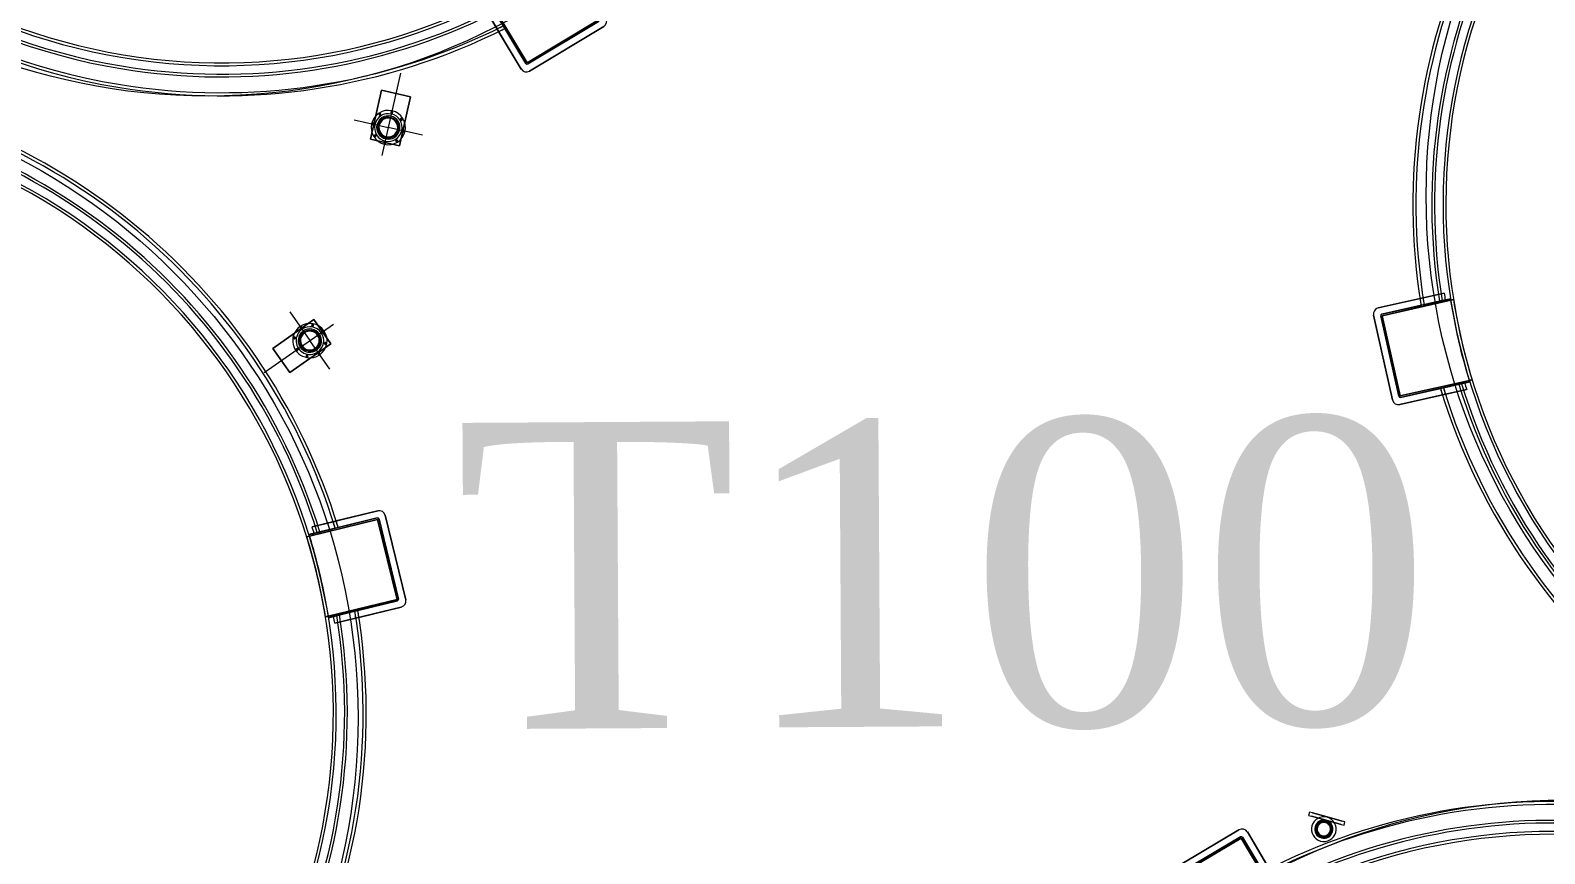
# Model space of a CAD drawing. Header units: metres. Extents: x -207 to 292, y -187 to 169.
# Drawn here: x -83.72 to -71.36, y -10.04 to -3.32 of the extents above; entities that cross this region are included whole.
import ezdxf

# ---------------------------------------------------------------- set-up
doc = ezdxf.new("R2010")
doc.units = ezdxf.units.M
doc.layers.add('EQUIPOS PIS', color=7, linetype='Continuous', lineweight=9)
doc.layers.add('P-SANR-FIXT', color=7, linetype='Continuous', lineweight=9)
doc.layers.add('PR10-ARQ-PL-001-Emplazamiento-C-1_dwg', color=7, linetype='Continuous', lineweight=9, true_color=0x767676)
doc.layers.add('TEXTO', color=5, linetype='Continuous', lineweight=9, true_color=0x0000ff)
doc.styles.add('Times New Roman_1', font='times.ttf', dxfattribs={"height": 2.5})

# ---------------------------------------------------------------- blocks, each defined once
blk = doc.blocks.new('M_Estanque-Terraza - M_Estanque-Terraza-2331352-PLANTA EMPLAZAMIENTO ACTUALIZADO')
at = {"layer": 'P-SANR-FIXT'}
for p, q in [((-4.04, -2.86), (-4.466, -3.222)), ((-4.466, -3.222), (-4.04, -2.86)), ((-4.04, -2.86), (-4.466, -3.222)), ((-4.466, -3.222), (-4.04, -2.86)), ((-4.415, -3.253), (-3.976, -2.879)), ((-4.415, -3.253), (-4.007, -2.906)), ((-4.007, -2.906), (-4.415, -3.253)), ((-4.415, -3.253), (-4.007, -2.906)), ((-4.007, -2.906), (-4.415, -3.253)), ((-3.95, -2.873), (-4.407, -3.262)), ((-4.407, -3.262), (-3.967, -2.887)), ((-4.04, -2.86), (-4.175, -2.975)), ((-4.175, -2.975), (-4.04, -2.86)), ((-4.044, -2.937), (-4.161, -3.037)), ((-3.974, -2.877), (-4.142, -3.021)), ((-4.142, -3.021), (-4.007, -2.906)), ((-4.007, -2.906), (-4.142, -3.021)), ((-4.142, -3.021), (-4.027, -2.922)), ((-4.194, -2.991), (-4.466, -3.222)), ((-4.466, -3.222), (-4.194, -2.991)), ((-4.161, -3.037), (-4.415, -3.253)), ((-4.161, -3.037), (-4.415, -3.253)), ((-4.415, -3.253), (-4.161, -3.037)), ((-4.471, -3.292), (-4.012, -3.832)), ((-4.012, -3.832), (-4.471, -3.292)), ((-4.471, -3.292), (-4.012, -3.832)), ((-4.012, -3.832), (-4.471, -3.292)), ((-4.471, -3.292), (-4.012, -3.832)), ((-4.012, -3.832), (-4.471, -3.292)), ((-3.981, -3.781), (-4.416, -3.27)), ((-4.416, -3.27), (-3.981, -3.781)), ((-3.981, -3.781), (-4.416, -3.27)), ((-4.416, -3.27), (-3.981, -3.781)), ((-4.416, -3.27), (-3.981, -3.781)), ((-3.981, -3.781), (-4.416, -3.27)), ((-4.416, -3.27), (-3.981, -3.781)), ((-3.981, -3.781), (-4.416, -3.27)), ((-3.972, -3.773), (-4.407, -3.262)), ((-4.407, -3.262), (-3.972, -3.773)), ((3.617, -3.281), (3.462, -3.441)), ((3.617, -3.281), (3.462, -3.441)), ((3.541, -3.362), (3.617, -3.281)), ((3.779, -3.443), (3.617, -3.281)), ((-3.972, -3.773), (-3.519, -3.388)), ((-3.536, -3.402), (-3.972, -3.773)), ((-3.529, -3.412), (-3.964, -3.783)), ((-3.56, -3.439), (-3.964, -3.783)), ((-3.964, -3.783), (-3.56, -3.439)), ((-3.56, -3.439), (-3.964, -3.783)), ((-3.964, -3.783), (-3.56, -3.439)), ((-3.695, -3.554), (-3.527, -3.411)), ((-3.695, -3.554), (-3.56, -3.439)), ((-3.56, -3.439), (-3.695, -3.554)), ((-3.58, -3.455), (-3.695, -3.554)), ((3.462, -3.441), (3.541, -3.362)), ((3.462, -3.441), (3.63, -3.597)), ((3.826, -3.397), (3.586, -3.645)), ((3.826, -3.397), (3.586, -3.645)), ((3.779, -3.443), (3.63, -3.597)), ((3.779, -3.443), (3.63, -3.597)), ((3.87, -3.441), (3.631, -3.688)), ((3.87, -3.441), (3.631, -3.688)), ((3.634, -3.691), (3.872, -3.444)), ((3.634, -3.691), (3.872, -3.444)), ((3.882, -3.453), (3.644, -3.699)), ((3.882, -3.453), (3.644, -3.699)), ((3.826, -3.397), (3.779, -3.443)), ((3.87, -3.441), (3.826, -3.397)), ((3.882, -3.453), (3.872, -3.444)), ((-3.964, -3.783), (-3.714, -3.57)), ((-3.714, -3.57), (-3.964, -3.783)), ((-3.964, -3.783), (-3.714, -3.57)), ((-3.941, -3.837), (-3.521, -3.479)), ((-3.521, -3.479), (-3.941, -3.837)), ((-3.941, -3.837), (-3.521, -3.479)), ((-3.521, -3.479), (-3.941, -3.837)), ((-3.714, -3.57), (-3.597, -3.47)), ((-3.656, -3.594), (-3.521, -3.479)), ((-3.521, -3.479), (-3.656, -3.594)), ((3.776, -3.562), (3.749, -3.591)), ((3.776, -3.562), (3.749, -3.591)), ((3.776, -3.562), (3.749, -3.591)), ((3.776, -3.562), (3.749, -3.591)), ((3.757, -3.598), (3.784, -3.569)), ((3.757, -3.598), (3.784, -3.569)), ((3.757, -3.598), (3.784, -3.569)), ((3.757, -3.598), (3.784, -3.569)), ((3.784, -3.569), (3.776, -3.562)), ((3.784, -3.569), (3.776, -3.562)), ((3.839, -3.497), (3.816, -3.521)), ((3.839, -3.497), (3.816, -3.521)), ((3.816, -3.521), (3.824, -3.529)), ((3.816, -3.521), (3.824, -3.529)), ((3.843, -3.492), (3.82, -3.517)), ((3.843, -3.492), (3.82, -3.517)), ((3.824, -3.529), (3.847, -3.504)), ((3.824, -3.529), (3.847, -3.504)), ((3.828, -3.525), (3.851, -3.5)), ((3.828, -3.525), (3.851, -3.5)), ((3.857, -3.478), (3.843, -3.492)), ((3.843, -3.492), (3.851, -3.5)), ((3.851, -3.5), (3.843, -3.492)), ((3.851, -3.5), (3.843, -3.492)), ((3.851, -3.5), (3.865, -3.486)), ((3.871, -3.464), (3.857, -3.478)), ((3.865, -3.486), (3.879, -3.471)), ((3.879, -3.471), (3.871, -3.464)), ((-3.941, -3.837), (-3.675, -3.61)), ((-3.675, -3.61), (-3.941, -3.837)), ((3.63, -3.597), (3.586, -3.645)), ((3.586, -3.645), (3.631, -3.688)), ((3.634, -3.691), (3.644, -3.699)), ((3.668, -3.674), (3.654, -3.689)), ((3.654, -3.689), (3.662, -3.696)), ((3.662, -3.696), (3.676, -3.682)), ((3.682, -3.66), (3.668, -3.674)), ((3.676, -3.682), (3.69, -3.668)), ((3.705, -3.635), (3.682, -3.66)), ((3.705, -3.635), (3.682, -3.66)), ((3.69, -3.668), (3.682, -3.66)), ((3.682, -3.66), (3.69, -3.668)), ((3.682, -3.66), (3.69, -3.668)), ((3.709, -3.631), (3.686, -3.656)), ((3.709, -3.631), (3.686, -3.656)), ((3.69, -3.668), (3.713, -3.643)), ((3.69, -3.668), (3.713, -3.643)), ((3.694, -3.663), (3.717, -3.639)), ((3.694, -3.663), (3.717, -3.639)), ((3.717, -3.639), (3.709, -3.631)), ((3.717, -3.639), (3.709, -3.631)), ((3.749, -3.591), (3.757, -3.598)), ((3.749, -3.591), (3.757, -3.598))]:
    blk.add_line(p, q, dxfattribs=at)
at = {"layer": 'P-SANR-FIXT', "flags": 128}
for points in [[(-3.976, -2.879), (-3.983, -2.885), (-3.991, -2.892), (-3.999, -2.898), (-4.006, -2.905), (-4.014, -2.911), (-4.021, -2.918), (-4.029, -2.924), (-4.037, -2.931), (-4.044, -2.937)], [(-4.027, -2.922), (-4.022, -2.918), (-4.016, -2.913), (-4.011, -2.909), (-4.006, -2.904), (-4.001, -2.9), (-3.995, -2.895), (-3.99, -2.891), (-3.985, -2.886), (-3.979, -2.882), (-3.974, -2.877)], [(-3.967, -2.887), (-3.962, -2.882), (-3.956, -2.878), (-3.95, -2.873)], [(-3.597, -3.47), (-3.59, -3.464), (-3.582, -3.457), (-3.574, -3.451), (-3.567, -3.444), (-3.559, -3.438), (-3.552, -3.431), (-3.544, -3.425), (-3.536, -3.418), (-3.529, -3.412)], [(-3.527, -3.411), (-3.533, -3.415), (-3.538, -3.42), (-3.543, -3.424), (-3.548, -3.429), (-3.554, -3.433), (-3.559, -3.438), (-3.564, -3.442), (-3.569, -3.446), (-3.575, -3.451), (-3.58, -3.455)], [(-3.519, -3.388), (-3.525, -3.392), (-3.53, -3.397), (-3.536, -3.402)]]:
    blk.add_lwpolyline(points, dxfattribs=at)
at = {"layer": 'P-SANR-FIXT'}
for centre, radius, start, end in [((0, 0), 5.152, 0, 180), ((0, 0), 5.152, 0, 180), ((0, 0), 5.127, 360, 180), ((0, 0), 5.127, 360, 180), ((0, 0), 4.998, 360, 180), ((0, 0), 4.976, 360, 180), ((0, 0), 4.906, 0, 180), ((0, 0), 4.883, 0, 180), ((0, 0), 0.181, 360, 180), ((0, 0), 0.181, 0, 180), ((0, 0), 0.156, 0, 180), ((0, 0), 0.156, 0, 180), ((0, 0), 5.152, 180, 216.1202), ((0, 0), 5.152, 180, 216.1202), ((0, 0), 5.127, 180, 216.0991), ((0, 0), 5.127, 180, 216.0991), ((0, 0), 4.998, 180, 215.9878), ((0, 0), 4.976, 180, 215.9675), ((0, 0), 4.906, 180, 0), ((0, 0), 4.883, 180, 0), ((0, 0), 5.152, 223.8638, 0), ((0, 0), 5.152, 223.8638, 0), ((0, 0), 5.127, 223.8805, 0), ((0, 0), 5.127, 223.8805, 0), ((0, 0), 4.998, 223.9693, 0), ((0, 0), 4.976, 223.9856, 360), ((0, 0), 0.181, 180, 360), ((0, 0), 0.181, 180, 0), ((0, 0), 0.156, 180, 0), ((0, 0), 0.156, 180, 0), ((0, 0), 4.95, 215.2893, 215.9444), ((0, 0), 4.95, 215.2893, 215.9444), ((0, 0), 4.95, 215.2893, 215.9444), ((0, 0), 4.95, 215.2893, 215.9444), ((0, 0), 4.95, 215.2893, 215.9444), ((0, 0), 4.95, 215.2893, 215.9444), ((0, 0), 4.908, 215.9062, 224.0344), ((0.035, 0.026), 4.95, 215.9127, 216.052), ((0, 0), 4.884, 216.0253, 223.911), ((0, 0), 5.152, 215.4908, 216.1202), ((0, 0), 5.152, 215.4908, 216.1202), ((0, 0), 5.127, 215.4667, 216.0991), ((0, 0), 5.127, 215.4667, 216.0991), ((-4.433, -3.26), 0.05, 130.4267, 220.4267), ((-4.433, -3.26), 0.05, 130.4267, 220.4267), ((-4.433, -3.26), 0.05, 130.4267, 220.4267), ((-4.433, -3.26), 0.05, 130.4267, 220.4267), ((-4.433, -3.26), 0.05, 130.4267, 220.4267), ((-4.433, -3.26), 0.05, 130.4267, 220.4267), ((-4.407, -3.262), 0.012, 130.4267, 220.4267), ((-4.407, -3.262), 0.012, 130.4267, 220.4267), ((-4.407, -3.262), 0.012, 130.4267, 220.4267), ((-4.407, -3.262), 0.012, 130.4267, 220.4267), ((-4.407, -3.262), 0.012, 130.4267, 220.4267), ((-4.407, -3.262), 0.012, 130.4267, 220.4267), ((-4.407, -3.262), 0.012, 130.4267, 220.4267), ((-4.407, -3.262), 0.012, 130.4267, 220.4267), ((0, 0), 4.95, 224.0039, 224.6583), ((0, 0), 4.95, 224.0039, 224.6583), ((0, 0), 4.95, 224.0039, 224.6583), ((0, 0), 4.95, 224.0039, 224.6583), ((0, 0), 4.95, 224.0039, 224.6583), ((0, 0), 4.95, 224.0039, 224.6583), ((0.035, 0.026), 4.95, 223.8331, 223.9723), ((0, 0), 5.152, 223.8638, 224.4924), ((0, 0), 5.152, 223.8638, 224.4924), ((0, 0), 5.127, 223.8805, 224.5122), ((0, 0), 5.127, 223.8805, 224.5122), ((-3.972, -3.773), 0.012, 220.4267, 310.4267), ((-3.972, -3.773), 0.012, 220.4267, 310.4267), ((-3.972, -3.773), 0.012, 220.4267, 310.4267), ((-3.972, -3.773), 0.012, 220.4267, 310.4267), ((-3.972, -3.773), 0.012, 220.4267, 310.4267), ((-3.972, -3.773), 0.012, 220.4267, 310.4267), ((-3.972, -3.773), 0.012, 220.4267, 310.4267), ((-3.972, -3.773), 0.012, 220.4267, 310.4267), ((-3.974, -3.799), 0.05, 220.4267, 310.4267), ((-3.974, -3.799), 0.05, 220.4267, 310.4267), ((-3.974, -3.799), 0.05, 220.4267, 310.4267), ((-3.974, -3.799), 0.05, 220.4267, 310.4267), ((-3.974, -3.799), 0.05, 220.4267, 310.4267), ((-3.974, -3.799), 0.05, 220.4267, 310.4267)]:
    blk.add_arc(centre, radius, start, end, dxfattribs=at)
for major_axis, ratio, start_param, end_param in [((-2.955, 3.944), 0.99567, 1.554548, 1.55699), ((-2.956, 3.945), 0.995671, 1.693392, 1.695831)]:
    blk.add_ellipse((0.001, 0.001), major_axis=major_axis, ratio=ratio, start_param=start_param, end_param=end_param, dxfattribs=at)
blk = doc.blocks.new('M_Conexión Tubería 01 - M_Conexión Tubería 01-2175182-PLANTA EMPLAZAMIENTO ACTUALIZADO')
at = {"layer": 'P-SANR-FIXT'}
for p, q in [((0.12, 0.126), (-0.122, 0.125)), ((-0.122, 0.125), (0.12, 0.126)), ((0.12, 0.126), (-0.122, 0.125)), ((-0.122, 0.125), (0.12, 0.126)), ((-0.122, 0.125), (-0.121, -0.285)), ((-0.121, -0.285), (-0.122, 0.125)), ((-0.122, 0.125), (-0.121, -0.285)), ((-0.121, -0.285), (-0.122, 0.125)), ((0, -0.456), (0, 0.234)), ((0.121, -0.284), (0.12, 0.126)), ((0.12, 0.126), (0.121, -0.284)), ((0.121, -0.284), (0.12, 0.126)), ((0.12, 0.126), (0.121, -0.284)), ((-0.285, 0), (0, 0)), ((0.285, 0), (0, 0)), ((-0.121, -0.285), (0.121, -0.284)), ((0.121, -0.284), (-0.121, -0.285)), ((-0.121, -0.285), (0.121, -0.284)), ((0.121, -0.284), (-0.121, -0.285))]:
    blk.add_line(p, q, dxfattribs=at)
for centre, radius, start, end in [((0, 0), 0.14, 0, 180), ((0, 0), 0.14, 0, 180), ((0, 0), 0.14, 0, 180), ((0, 0), 0.14, 0, 180), ((0, 0), 0.14, 0, 180), ((0, 0), 0.14, 0, 180), ((0, 0.127), 0.008, 0, 180), ((0, 0.127), 0.008, 0, 180), ((0, 0.127), 0.008, 0, 180), ((0, 0.127), 0.008, 0, 180), ((0, 0.127), 0.008, 180, 360), ((0, 0.127), 0.008, 180, 0), ((0, 0.127), 0.008, 180, 360), ((0, 0.127), 0.008, 180, 0), ((0, 0.127), 0.005, 0, 180), ((0, 0.127), 0.005, 0, 180), ((0, 0.127), 0.005, 180, 360), ((0, 0.127), 0.005, 180, 0), ((0, 0), 0.14, 180, 0), ((0, 0), 0.14, 180, 0), ((0, 0), 0.14, 180, 0), ((0, 0), 0.14, 180, 0), ((0, 0), 0.14, 180, 0), ((0, 0), 0.14, 180, 0), ((-0.127, 0), 0.008, 90, 270), ((-0.127, 0), 0.008, 90, 270), ((-0.127, 0), 0.008, 90, 270), ((-0.127, 0), 0.008, 90, 270), ((-0.127, 0), 0.005, 90, 270), ((-0.127, 0), 0.005, 90, 270), ((-0.127, 0), 0.008, 270, 90), ((-0.127, 0), 0.008, 270, 90), ((-0.127, 0), 0.008, 270, 90), ((-0.127, 0), 0.008, 270, 90), ((-0.127, 0), 0.005, 270, 90), ((-0.127, 0), 0.005, 270, 90), ((0, 0), 0.113, 0, 180), ((0, 0), 0.113, 0, 180), ((0, 0), 0.113, 180, 0), ((0, 0), 0.113, 180, 0), ((-0.09, 0.09), 0.008, 45, 225), ((-0.09, 0.09), 0.008, 45, 225), ((-0.09, 0.09), 0.008, 45, 225), ((-0.09, 0.09), 0.008, 45, 225), ((-0.09, 0.09), 0.008, 225, 45), ((-0.09, 0.09), 0.008, 225, 45), ((-0.09, 0.09), 0.008, 225, 45), ((-0.09, 0.09), 0.008, 225, 45), ((-0.09, 0.09), 0.005, 45, 225), ((-0.09, 0.09), 0.005, 45, 225), ((0, 0), 0.0951, 0, 180), ((0, 0), 0.0951, 0, 180), ((0, 0), 0.0951, 180, 0), ((0, 0), 0.0951, 180, 0), ((-0.09, 0.09), 0.005, 225, 45), ((-0.09, 0.09), 0.005, 225, 45), ((0, 0), 0.0851, 360, 180), ((0, 0), 0.0851, 0, 180), ((0, 0), 0.0851, 0, 180), ((0, 0), 0.0851, 0, 180), ((0, 0), 0.0851, 0, 180), ((0, 0), 0.0851, 0, 180), ((0, 0), 0.0851, 180, 360), ((0, 0), 0.0851, 180, 0), ((0, 0), 0.0851, 180, 360), ((0, 0), 0.0851, 180, 0), ((0, 0), 0.0851, 180, 360), ((0, 0), 0.0851, 180, 360), ((0, 0), 0.0816, 360, 180), ((0, 0), 0.0816, 0, 180), ((0, 0), 0.0816, 180, 360), ((0, 0), 0.0816, 180, 0), ((0, 0), 0.0766, 0, 180), ((0, 0), 0.0766, 0, 180), ((0, 0), 0.0766, 0, 180), ((0, 0), 0.0766, 0, 180), ((0, 0), 0.0766, 0, 180), ((0, 0), 0.0766, 0, 180), ((0, 0), 0.0766, 0, 180), ((0, 0), 0.0766, 0, 180), ((0, 0), 0.0766, 180, 0), ((0, 0), 0.0766, 180, 360), ((0, 0), 0.0766, 180, 0), ((0, 0), 0.0766, 180, 360), ((0, 0), 0.0766, 180, 360), ((0, 0), 0.0766, 180, 0), ((0, 0), 0.0766, 180, 360), ((0, 0), 0.0766, 180, 0), ((0.09, 0.09), 0.008, 135, 315), ((0.09, 0.09), 0.008, 135, 315), ((0.09, 0.09), 0.008, 135, 315), ((0.09, 0.09), 0.008, 135, 315), ((0.09, 0.09), 0.008, 315, 135), ((0.09, 0.09), 0.008, 315, 135), ((0.09, 0.09), 0.008, 315, 135), ((0.09, 0.09), 0.008, 315, 135), ((0.09, 0.09), 0.005, 135, 315), ((0.09, 0.09), 0.005, 135, 315), ((0.09, 0.09), 0.005, 315, 135), ((0.09, 0.09), 0.005, 315, 135), ((0.127, 0), 0.008, 90, 270), ((0.127, 0), 0.008, 90, 270), ((0.127, 0), 0.008, 90, 270), ((0.127, 0), 0.008, 90, 270), ((0.127, 0), 0.005, 90, 270), ((0.127, 0), 0.005, 90, 270), ((0.127, 0), 0.008, 270, 90), ((0.127, 0), 0.008, 270, 90), ((0.127, 0), 0.008, 270, 90), ((0.127, 0), 0.008, 270, 90), ((0.127, 0), 0.005, 270, 90), ((0.127, 0), 0.005, 270, 90), ((-0.09, -0.09), 0.008, 135, 315), ((-0.09, -0.09), 0.008, 135, 315), ((-0.09, -0.09), 0.008, 135, 315), ((-0.09, -0.09), 0.008, 135, 315), ((-0.09, -0.09), 0.008, 315, 135), ((-0.09, -0.09), 0.008, 315, 135), ((-0.09, -0.09), 0.008, 315, 135), ((-0.09, -0.09), 0.008, 315, 135), ((-0.09, -0.09), 0.005, 135, 315), ((-0.09, -0.09), 0.005, 135, 315), ((-0.09, -0.09), 0.005, 315, 135), ((-0.09, -0.09), 0.005, 315, 135), ((0, -0.127), 0.008, 360, 180), ((0, -0.127), 0.008, 0, 180), ((0, -0.127), 0.008, 360, 180), ((0, -0.127), 0.008, 360, 180), ((0, -0.127), 0.005, 360, 180), ((0, -0.127), 0.005, 360, 180), ((0, -0.127), 0.005, 360, 180), ((0, -0.127), 0.005, 360, 180), ((0, -0.127), 0.005, 360, 180), ((0, -0.127), 0.005, 0, 180), ((0.09, -0.09), 0.008, 45, 225), ((0.09, -0.09), 0.008, 45, 225), ((0.09, -0.09), 0.008, 45, 225), ((0.09, -0.09), 0.008, 45, 225), ((0.09, -0.09), 0.008, 225, 45), ((0.09, -0.09), 0.008, 225, 45), ((0.09, -0.09), 0.008, 225, 45), ((0.09, -0.09), 0.008, 225, 45), ((0.09, -0.09), 0.005, 45, 225), ((0.09, -0.09), 0.005, 45, 225), ((0.09, -0.09), 0.005, 225, 45), ((0.09, -0.09), 0.005, 225, 45), ((0, -0.127), 0.008, 180, 360), ((0, -0.127), 0.008, 180, 360), ((0, -0.127), 0.008, 180, 360), ((0, -0.127), 0.008, 180, 360), ((0, -0.127), 0.005, 180, 360), ((0, -0.127), 0.005, 180, 360), ((0, -0.127), 0.005, 180, 360), ((0, -0.127), 0.005, 180, 360), ((0, -0.127), 0.005, 180, 360), ((0, -0.127), 0.005, 180, 360)]:
    blk.add_arc(centre, radius, start, end, dxfattribs=at)
blk = doc.blocks.new('M_Estanque-Terraza - M_Estanque-Terraza-2090154-PLANTA EMPLAZAMIENTO ACTUALIZADO')
at = {"layer": 'P-SANR-FIXT'}
for p, q in [((-4.012, 3.832), (-4.471, 3.292)), ((-4.471, 3.292), (-4.012, 3.832)), ((-4.012, 3.832), (-4.471, 3.292)), ((-4.471, 3.292), (-4.012, 3.832)), ((-4.012, 3.832), (-4.471, 3.292)), ((-4.471, 3.292), (-4.012, 3.832)), ((-3.521, 3.479), (-3.941, 3.837)), ((-3.941, 3.837), (-3.521, 3.479)), ((-3.521, 3.479), (-3.941, 3.837)), ((-3.941, 3.837), (-3.521, 3.479)), ((-3.675, 3.61), (-3.941, 3.837)), ((-3.941, 3.837), (-3.675, 3.61)), ((-4.416, 3.27), (-3.981, 3.781)), ((-3.981, 3.781), (-4.416, 3.27)), ((-4.416, 3.27), (-3.981, 3.781)), ((-3.981, 3.781), (-4.416, 3.27)), ((-3.981, 3.781), (-4.416, 3.27)), ((-4.416, 3.27), (-3.981, 3.781)), ((-3.981, 3.781), (-4.416, 3.27)), ((-4.416, 3.27), (-3.981, 3.781)), ((-4.407, 3.262), (-3.972, 3.773)), ((-3.972, 3.773), (-4.407, 3.262)), ((-3.972, 3.773), (-3.536, 3.402)), ((-3.519, 3.388), (-3.972, 3.773)), ((-3.964, 3.783), (-3.56, 3.439)), ((-3.56, 3.439), (-3.964, 3.783)), ((-3.964, 3.783), (-3.56, 3.439)), ((-3.56, 3.439), (-3.964, 3.783)), ((-3.714, 3.57), (-3.964, 3.783)), ((-3.964, 3.783), (-3.529, 3.412)), ((-3.714, 3.57), (-3.964, 3.783)), ((-3.964, 3.783), (-3.714, 3.57)), ((-3.521, 3.479), (-3.656, 3.594)), ((-3.656, 3.594), (-3.521, 3.479)), ((-3.597, 3.47), (-3.714, 3.57)), ((-3.527, 3.411), (-3.695, 3.554)), ((-3.695, 3.554), (-3.58, 3.455)), ((-3.695, 3.554), (-3.56, 3.439)), ((-3.56, 3.439), (-3.695, 3.554)), ((-4.466, 3.222), (-4.04, 2.86)), ((-4.04, 2.86), (-4.466, 3.222)), ((-4.466, 3.222), (-4.04, 2.86)), ((-4.04, 2.86), (-4.466, 3.222)), ((-4.466, 3.222), (-4.194, 2.991)), ((-4.194, 2.991), (-4.466, 3.222)), ((-4.007, 2.906), (-4.415, 3.253)), ((-4.415, 3.253), (-4.007, 2.906)), ((-4.007, 2.906), (-4.415, 3.253)), ((-4.415, 3.253), (-4.007, 2.906)), ((-4.415, 3.253), (-4.161, 3.037)), ((-3.976, 2.879), (-4.415, 3.253)), ((-4.415, 3.253), (-4.161, 3.037)), ((-4.161, 3.037), (-4.415, 3.253)), ((-3.967, 2.887), (-4.407, 3.262)), ((-4.407, 3.262), (-3.95, 2.873)), ((-4.175, 2.975), (-4.04, 2.86)), ((-4.04, 2.86), (-4.175, 2.975)), ((-4.161, 3.037), (-4.044, 2.937)), ((-4.142, 3.021), (-3.974, 2.877)), ((-4.027, 2.922), (-4.142, 3.021)), ((-4.142, 3.021), (-4.007, 2.906)), ((-4.007, 2.906), (-4.142, 3.021))]:
    blk.add_line(p, q, dxfattribs=at)
at = {"layer": 'P-SANR-FIXT', "flags": 128}
for points in [[(-3.529, 3.412), (-3.536, 3.418), (-3.544, 3.425), (-3.552, 3.431), (-3.559, 3.438), (-3.567, 3.444), (-3.574, 3.451), (-3.582, 3.457), (-3.59, 3.464), (-3.597, 3.47)], [(-3.58, 3.455), (-3.575, 3.451), (-3.569, 3.446), (-3.564, 3.442), (-3.559, 3.438), (-3.554, 3.433), (-3.548, 3.429), (-3.543, 3.424), (-3.538, 3.42), (-3.533, 3.415), (-3.527, 3.411)], [(-3.536, 3.402), (-3.53, 3.397), (-3.525, 3.392), (-3.519, 3.388)], [(-4.044, 2.937), (-4.037, 2.931), (-4.029, 2.924), (-4.021, 2.918), (-4.014, 2.911), (-4.006, 2.905), (-3.999, 2.898), (-3.991, 2.892), (-3.983, 2.885), (-3.976, 2.879)], [(-3.974, 2.877), (-3.979, 2.882), (-3.985, 2.886), (-3.99, 2.891), (-3.995, 2.895), (-4.001, 2.9), (-4.006, 2.904), (-4.011, 2.909), (-4.016, 2.913), (-4.022, 2.918), (-4.027, 2.922)], [(-3.95, 2.873), (-3.956, 2.878), (-3.962, 2.882), (-3.967, 2.887)]]:
    blk.add_lwpolyline(points, dxfattribs=at)
at = {"layer": 'P-SANR-FIXT'}
for centre, radius, start, end in [((0, 0), 5.152, 0, 136.1362), ((0, 0), 5.152, 0, 136.1362), ((0, 0), 5.127, 0, 136.1195), ((0, 0), 5.127, 0, 136.1195), ((0, 0), 4.998, 0, 136.0307), ((0, 0), 4.976, 360, 136.0144), ((0, 0), 4.906, 0, 180), ((0, 0), 4.883, 0, 180), ((-3.974, 3.799), 0.05, 49.5733, 139.5733), ((-3.974, 3.799), 0.05, 49.5733, 139.5733), ((-3.974, 3.799), 0.05, 49.5733, 139.5733), ((-3.974, 3.799), 0.05, 49.5733, 139.5733), ((-3.974, 3.799), 0.05, 49.5733, 139.5733), ((-3.974, 3.799), 0.05, 49.5733, 139.5733), ((-3.972, 3.773), 0.012, 49.5733, 139.5733), ((-3.972, 3.773), 0.012, 49.5733, 139.5733), ((-3.972, 3.773), 0.012, 49.5733, 139.5733), ((-3.972, 3.773), 0.012, 49.5733, 139.5733), ((-3.972, 3.773), 0.012, 49.5733, 139.5733), ((-3.972, 3.773), 0.012, 49.5733, 139.5733), ((-3.972, 3.773), 0.012, 49.5733, 139.5733), ((-3.972, 3.773), 0.012, 49.5733, 139.5733), ((0, 0), 5.152, 135.5076, 136.1362), ((0, 0), 5.152, 135.5076, 136.1362), ((0, 0), 5.127, 135.4878, 136.1195), ((0, 0), 5.127, 135.4878, 136.1195), ((0, 0), 4.95, 135.3417, 135.9961), ((0, 0), 4.95, 135.3417, 135.9961), ((0, 0), 4.95, 135.3417, 135.9961), ((0, 0), 4.95, 135.3417, 135.9961), ((0, 0), 4.95, 135.3417, 135.9961), ((0, 0), 4.95, 135.3417, 135.9961), ((0, 0), 4.908, 135.9656, 144.0938), ((0, 0), 4.884, 136.089, 143.9747), ((0.035, -0.026), 4.95, 136.0277, 136.1669), ((-4.433, 3.26), 0.05, 139.5733, 229.5733), ((-4.433, 3.26), 0.05, 139.5733, 229.5733), ((-4.433, 3.26), 0.05, 139.5733, 229.5733), ((-4.433, 3.26), 0.05, 139.5733, 229.5733), ((-4.433, 3.26), 0.05, 139.5733, 229.5733), ((-4.433, 3.26), 0.05, 139.5733, 229.5733), ((-4.407, 3.262), 0.012, 139.5733, 229.5733), ((-4.407, 3.262), 0.012, 139.5733, 229.5733), ((-4.407, 3.262), 0.012, 139.5733, 229.5733), ((-4.407, 3.262), 0.012, 139.5733, 229.5733), ((-4.407, 3.262), 0.012, 139.5733, 229.5733), ((-4.407, 3.262), 0.012, 139.5733, 229.5733), ((-4.407, 3.262), 0.012, 139.5733, 229.5733), ((-4.407, 3.262), 0.012, 139.5733, 229.5733), ((0, 0), 5.152, 143.8798, 180), ((0, 0), 5.152, 143.8798, 180), ((0, 0), 5.127, 143.9009, 180), ((0, 0), 5.127, 143.9009, 180), ((0, 0), 5.152, 143.8798, 144.5092), ((0, 0), 5.152, 143.8798, 144.5092), ((0, 0), 5.127, 143.9009, 144.5333), ((0, 0), 5.127, 143.9009, 144.5333), ((0, 0), 4.998, 144.0122, 180), ((0, 0), 4.976, 144.0325, 180), ((0, 0), 4.95, 144.0556, 144.7107), ((0, 0), 4.95, 144.0556, 144.7107), ((0, 0), 4.95, 144.0556, 144.7107), ((0, 0), 4.95, 144.0556, 144.7107), ((0, 0), 4.95, 144.0556, 144.7107), ((0, 0), 4.95, 144.0556, 144.7107), ((0.035, -0.026), 4.95, 143.948, 144.0873)]:
    blk.add_arc(centre, radius, start, end, dxfattribs=at)
for major_axis, ratio, start_param, end_param in [((2.956, 3.945), 0.995672, 1.44575, 1.448189), ((2.955, 3.944), 0.99567, 1.584603, 1.587045)]:
    blk.add_ellipse((0.001, -0.001), major_axis=major_axis, ratio=ratio, start_param=start_param, end_param=end_param, dxfattribs=at)
blk = doc.blocks.new('M_Tuberia Alimentación-04 - M_Tuberia Alimentación-04-2210629-PLANTA EMPLAZAMIENTO ACTUALIZADO')
at = {"layer": 'P-SANR-FIXT'}
for p, q in [((-0.15, -0.075), (-0.15, -0.103)), ((-0.126, -0.075), (-0.15, -0.075)), ((-0.15, -0.103), (-0.126, -0.103)), ((0, -0.075), (-0.126, -0.075)), ((-0.126, -0.075), (0, -0.075)), ((0, -0.103), (-0.126, -0.103)), ((-0.126, -0.103), (0, -0.103)), ((0.126, -0.075), (0, -0.075)), ((0, -0.075), (0.126, -0.075)), ((0.126, -0.103), (0, -0.103)), ((0, -0.103), (0.126, -0.103)), ((0.15, -0.075), (0.126, -0.075)), ((0.126, -0.103), (0.15, -0.103)), ((0.15, -0.103), (0.15, -0.075))]:
    blk.add_line(p, q, dxfattribs=at)
for radius, start, end in [(0.101, 360, 180), (0.101, 0, 180), (0.101, 0, 180), (0.101, 0, 180), (0.101, 180, 360), (0.101, 180, 0), (0.101, 180, 0), (0.101, 180, 0), (0.0743, 0, 180), (0.0743, 0, 180), (0.0743, 180, 0), (0.0743, 180, 0), (0.0665, 360, 180), (0.0665, 0, 180), (0.0665, 180, 360), (0.0665, 180, 0), (0.0597, 0, 180), (0.0597, 0, 180), (0.0597, 180, 0), (0.0597, 180, 0), (0.0572, 360, 180), (0.0572, 0, 180), (0.0572, 180, 360), (0.0572, 180, 0), (0.0547, 360, 180), (0.0547, 0, 180), (0.0547, 180, 360), (0.0547, 180, 0)]:
    blk.add_arc((0, 0), radius, start, end, dxfattribs=at)
blk = doc.blocks.new('YADRAN_LASQUEMAS_ARQ_MO_002_TERRAZAS_rvt-1-PLANTA EMPLAZAMIENTO ACTUALIZADO')
at = {"layer": 'P-SANR-FIXT', "lineweight": 9}
for name, p, rotation in [('M_Estanque-Terraza - M_Estanque-Terraza-2331352-PLANTA EMPLAZAMIENTO ACTUALIZADO', (-82.16, 1.297), 80.56960698049028), ('M_Estanque-Terraza - M_Estanque-Terraza-2090154-PLANTA EMPLAZAMIENTO ACTUALIZADO', (-67.283, -4.741), 53.07565803004133), ('M_Estanque-Terraza - M_Estanque-Terraza-2331352-PLANTA EMPLAZAMIENTO ACTUALIZADO', (-86.129, -8.895), 153.2545523942123), ('M_Conexión Tubería 01 - M_Conexión Tubería 01-2175182-PLANTA EMPLAZAMIENTO ACTUALIZADO', (-80.797, -4.114), 167.227516012643), ('M_Conexión Tubería 01 - M_Conexión Tubería 01-2175182-PLANTA EMPLAZAMIENTO ACTUALIZADO', (-81.437, -5.853), 304.8447404527749), ('M_Estanque-Terraza - M_Estanque-Terraza-2090154-PLANTA EMPLAZAMIENTO ACTUALIZADO', (-71.293, -14.766), 341.1865384473263), ('M_Tuberia Alimentación-04 - M_Tuberia Alimentación-04-2210629-PLANTA EMPLAZAMIENTO ACTUALIZADO', (-73.162, -9.84), 164.4099999999988)]:
    blk.add_blockref(name, p, dxfattribs=dict(at, rotation=rotation))
blk = doc.blocks.new('PR10-ARQ-PL-001-Emplazamiento-C-1_dwg-674643-PLANTA EMPLAZAMIENTO ACTUALIZADO')
at = {"layer": 'EQUIPOS PIS'}
for centre in [(-82.267, 1.289), (-67.18, -4.669), (-86.191, -8.931), (-71.198, -14.749)]:
    blk.add_circle(centre, 5.147, dxfattribs=at)
at = {"layer": 'TEXTO', "insert": (-80.26, -6.525), "char_height": 2.5, "width": 9.51671, "attachment_point": 1, "rotation": 0.3432, "line_spacing_factor": 1.029793, "style": 'Times New Roman_1'}
blk.add_mtext('T100', dxfattribs=at)

msp = doc.modelspace()

# ---------------------------------------------------------------- block references
at = {"lineweight": 5}
msp.add_blockref('YADRAN_LASQUEMAS_ARQ_MO_002_TERRAZAS_rvt-1-PLANTA EMPLAZAMIENTO ACTUALIZADO', (0, 0), dxfattribs=at)
at = {"layer": 'PR10-ARQ-PL-001-Emplazamiento-C-1_dwg', "color": 7}
msp.add_blockref('PR10-ARQ-PL-001-Emplazamiento-C-1_dwg-674643-PLANTA EMPLAZAMIENTO ACTUALIZADO', (0, 0), dxfattribs=at)

doc.saveas('drawing.dxf')
